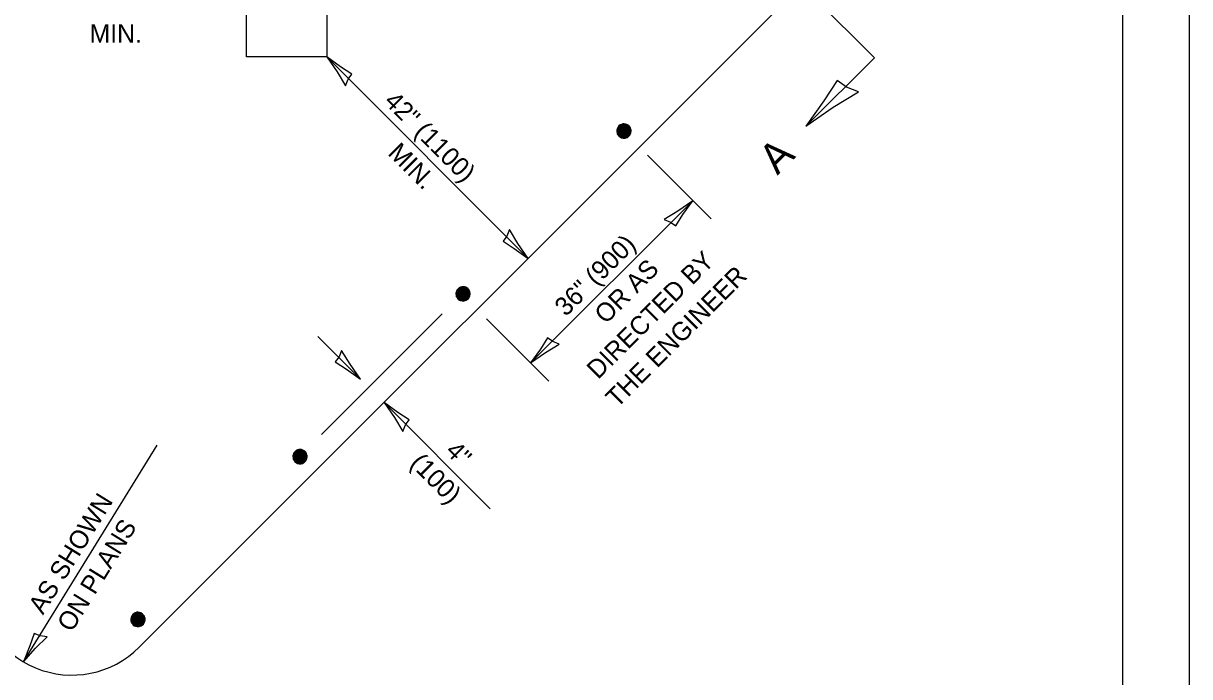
# Model space of a CAD drawing. Extents: x 99619 to 100299, y 99979 to 100419.
# Drawn here: x 100125.6 to 100299.1, y 100076.2 to 100173.4 of the extents above; entities that cross this region are included whole.
import ezdxf

# ---------------------------------------------------------------- set-up
doc = ezdxf.new("R2010")
doc.units = 0
for name, color, linetype in [('Design_PR_Back of Gutter or Curb line', 7, 'Continuous'), ('Design_PR_Roadway Dimensions', 7, 'Continuous'), ('Design_PR_Roadway Notes', 7, 'Continuous'), ('Level 43', 7, 'Continuous'), ('Sheets_50 Reference Boundary', 7, 'Continuous'), ('Sheets_General Details', 7, 'Continuous'), ('Sheets_Printer Plotting Border', 7, 'Continuous'), ('Stage_Construction Traffic Control', 7, 'Continuous')]:
    doc.layers.add(name, color=color, linetype=linetype)

msp = doc.modelspace()

# ---------------------------------------------------------------- linework, layer by layer
at = {"layer": 'Design_PR_Back of Gutter or Curb line'}
msp.add_line((100142.88, 100080.58), (100259.65, 100197.36), dxfattribs=at)
msp.add_lwpolyline([(100158.81, 100168.37), (100158.81, 100180.31), (100170.75, 100180.31), (100170.75, 100168.37)], close=True, dxfattribs=at)
msp.add_arc((100132.86, 100090.59), 14.16, 180, 315.0019, dxfattribs=at)
at = {"layer": 'Design_PR_Roadway Notes'}
for p, q in [((100252.18, 100168.25), (100241.36, 100179.07)), ((100241.99, 100158.06), (100252.18, 100168.25)), ((100125.65, 100078.41), (100145.54, 100110.65))]:
    msp.add_line(p, q, dxfattribs=at)
for points in [[(100249.81, 100163.17), (100248.04, 100163.89), (100246.64, 100164.88), (100244.66, 100161.85), (100241.99, 100158.06), (100246.07, 100160.88)], [(100129.17, 100082.12), (100128.13, 100082.27), (100127.27, 100082.62), (100126.59, 100080.76), (100125.65, 100078.41), (100127.46, 100080.43)]]:
    msp.add_lwpolyline(points, close=True, dxfattribs=at)
at = {"layer": 'Level 43'}
for p, q in [((100200.7, 100138.41), (100170.75, 100168.37)), ((100218.44, 100153.74), (100227.9, 100144.27)), ((100201.06, 100122.85), (100225.18, 100146.98)), ((100169.99, 100112.22), (100187.9, 100130.14)), ((100194.5, 100129.41), (100203.77, 100120.14)), ((100175.76, 100120.46), (100169.41, 100126.81)), ((100195.07, 100101.14), (100179.27, 100116.95))]:
    msp.add_line(p, q, dxfattribs=at)
for points in [[(100173.54, 100164.09), (100173.93, 100165.06), (100174.47, 100165.82), (100172.82, 100166.9), (100170.75, 100168.37), (100172.29, 100166.14)], [(100220.91, 100144.19), (100221.88, 100143.79), (100222.64, 100143.25), (100223.72, 100144.91), (100225.18, 100146.98), (100222.96, 100145.44)], [(100197.91, 100142.68), (100197.52, 100141.72), (100196.98, 100140.95), (100198.63, 100139.87), (100200.7, 100138.41), (100199.16, 100140.64)], [(100205.33, 100125.65), (100204.36, 100126.04), (100203.6, 100126.58), (100202.52, 100124.92), (100201.06, 100122.85), (100203.29, 100124.39)], [(100172.97, 100124.73), (100172.58, 100123.77), (100172.03, 100123), (100173.69, 100121.92), (100175.76, 100120.46), (100174.22, 100122.69)], [(100182.07, 100112.68), (100182.46, 100113.64), (100183, 100114.4), (100181.35, 100115.49), (100179.27, 100116.95), (100180.81, 100114.72)]]:
    msp.add_lwpolyline(points, close=True, dxfattribs=at)
at = {"layer": 'Sheets_50 Reference Boundary'}
msp.add_lwpolyline([(99659.06, 100409.33), (100289.06, 100409.33), (100289.06, 100009.33), (99659.06, 100009.33)], close=True, dxfattribs=at)
at = {"layer": 'Sheets_General Details'}
msp.add_line((100299.06, 99979.33), (100299.06, 100419.33), dxfattribs=at)
msp.add_lwpolyline([(99659.06, 100409.33), (100289.06, 100409.33), (100289.06, 99989.33), (99659.06, 99989.33)], close=True, dxfattribs=at)
at = {"layer": 'Sheets_Printer Plotting Border'}
msp.add_lwpolyline([(99619.06, 99979.33), (100299.06, 99979.33), (100299.06, 100419.33), (99619.06, 100419.33)], close=True, dxfattribs=at)
at = {"layer": 'Stage_Construction Traffic Control'}
for points in [[(100214.22, 100156.57), (100214.44, 100156.42), (100214.59, 100156.35), (100214.83, 100156.29), (100214.99, 100156.29), (100215.14, 100156.3), (100215.3, 100156.34), (100215.45, 100156.4), (100215.58, 100156.49), (100215.77, 100156.68), (100215.88, 100156.83), (100215.98, 100157.06), (100216.02, 100157.28), (100216.02, 100157.47), (100215.98, 100157.63), (100215.91, 100157.82), (100215.81, 100157.99), (100215.66, 100158.15), (100215.39, 100158.32), (100215.19, 100158.39), (100215, 100158.42), (100214.79, 100158.41), (100214.56, 100158.34), (100214.38, 100158.25), (100214.21, 100158.12), (100214.07, 100157.96), (100213.98, 100157.79), (100213.92, 100157.62), (100213.89, 100157.46), (100213.89, 100157.29), (100213.92, 100157.11), (100213.95, 100156.99), (100214.01, 100156.85), (100214.08, 100156.74), (100214.12, 100156.68), (100214.2, 100156.6), (100214.38, 100156.54), (100214.6, 100156.42), (100214.86, 100156.36), (100215.11, 100156.37), (100215.33, 100156.43), (100215.51, 100156.53), (100215.7, 100156.71), (100215.84, 100156.92), (100215.92, 100157.19), (100215.92, 100157.49), (100215.82, 100157.8), (100215.61, 100158.07), (100215.36, 100158.24), (100215.15, 100158.31), (100214.86, 100158.33), (100214.68, 100158.29), (100214.41, 100158.17), (100214.19, 100157.98), (100214.04, 100157.73), (100213.99, 100157.56), (100213.96, 100157.37), (100213.98, 100157.18), (100214.04, 100156.97), (100214.12, 100156.81), (100214.23, 100156.68), (100214.35, 100156.56), (100214.52, 100156.57), (100214.68, 100156.5), (100214.9, 100156.45), (100215.09, 100156.45), (100215.28, 100156.5), (100215.47, 100156.62), (100215.63, 100156.75), (100215.77, 100156.98), (100215.84, 100157.22), (100215.84, 100157.47), (100215.75, 100157.76), (100215.61, 100157.96), (100215.37, 100158.14), (100215.07, 100158.24), (100214.81, 100158.24), (100214.59, 100158.16), (100214.33, 100158), (100214.17, 100157.79), (100214.07, 100157.5), (100214.06, 100157.25), (100214.11, 100157.04), (100214.24, 100156.81), (100214.51, 100156.57), (100214.68, 100156.58), (100214.95, 100156.54), (100215.15, 100156.56), (100215.36, 100156.64), (100215.52, 100156.78), (100215.69, 100157.01), (100215.76, 100157.25), (100215.75, 100157.48), (100215.67, 100157.72), (100215.52, 100157.93), (100215.27, 100158.1), (100215.01, 100158.16), (100214.8, 100158.14), (100214.58, 100158.07), (100214.38, 100157.92), (100214.2, 100157.67)], [(100214.2, 100157.67), (100214.15, 100157.46), (100214.14, 100157.22), (100214.22, 100156.99), (100214.37, 100156.78), (100214.67, 100156.59), (100214.86, 100156.66), (100215.07, 100156.67), (100215.32, 100156.75), (100215.49, 100156.92), (100215.61, 100157.16), (100215.63, 100157.44), (100215.53, 100157.71), (100215.33, 100157.92), (100215.07, 100158.03), (100214.81, 100158.01), (100214.59, 100157.93), (100214.41, 100157.79), (100214.31, 100157.58), (100214.27, 100157.37), (100214.28, 100157.19), (100214.36, 100157.01), (100214.5, 100156.83), (100214.7, 100156.72), (100214.86, 100156.67), (100215.07, 100156.8), (100215.31, 100156.92), (100215.46, 100157.13), (100215.51, 100157.34), (100215.46, 100157.56), (100215.32, 100157.76), (100215.14, 100157.87), (100214.92, 100157.89), (100214.73, 100157.86), (100214.59, 100157.77), (100214.47, 100157.63), (100214.41, 100157.47), (100214.4, 100157.27), (100214.47, 100157.07), (100214.62, 100156.89), (100214.86, 100156.8), (100215.07, 100156.8), (100215.24, 100157.02), (100215.35, 100157.18), (100215.38, 100157.41), (100215.3, 100157.61), (100215.1, 100157.74), (100214.9, 100157.78), (100214.71, 100157.7), (100214.56, 100157.52), (100214.52, 100157.32), (100214.59, 100157.11), (100214.74, 100156.98), (100214.96, 100156.92), (100215.11, 100156.96), (100215.22, 100157.02), (100215.27, 100157.23), (100215.29, 100157.41), (100215.22, 100157.56), (100215.04, 100157.68), (100214.85, 100157.68), (100214.71, 100157.59), (100214.62, 100157.44), (100214.62, 100157.25), (100214.71, 100157.11), (100214.86, 100157.02), (100215.04, 100157.02), (100215.17, 100157.08), (100215.27, 100157.2), (100215.2, 100157.44), (100215.07, 100157.58), (100214.89, 100157.6), (100214.76, 100157.53), (100214.69, 100157.37), (100214.73, 100157.22), (100214.83, 100157.12), (100214.97, 100157.09), (100215.1, 100157.13), (100215.19, 100157.25), (100215.21, 100157.41), (100215.04, 100157.5), (100214.9, 100157.51), (100214.8, 100157.43), (100214.79, 100157.3), (100214.89, 100157.18), (100215.03, 100157.2), (100215.09, 100157.25), (100215.12, 100157.37), (100215.07, 100157.47), (100214.9, 100157.42), (100214.86, 100157.33), (100214.93, 100157.26), (100215, 100157.26), (100215.04, 100157.37), (100215.01, 100157.41), (100214.94, 100157.44)], [(100190.28, 100132.35), (100190.5, 100132.19), (100190.66, 100132.12), (100190.89, 100132.07), (100191.06, 100132.06), (100191.21, 100132.07), (100191.36, 100132.12), (100191.51, 100132.18), (100191.64, 100132.27), (100191.84, 100132.45), (100191.95, 100132.61), (100192.05, 100132.84), (100192.08, 100133.05), (100192.08, 100133.24), (100192.05, 100133.41), (100191.97, 100133.6), (100191.87, 100133.77), (100191.72, 100133.93), (100191.46, 100134.1), (100191.26, 100134.16), (100191.06, 100134.19), (100190.85, 100134.19), (100190.62, 100134.12), (100190.44, 100134.03), (100190.28, 100133.9), (100190.14, 100133.74), (100190.05, 100133.57), (100189.99, 100133.4), (100189.96, 100133.24), (100189.96, 100133.07), (100189.98, 100132.89), (100190.02, 100132.76), (100190.08, 100132.63), (100190.14, 100132.52), (100190.19, 100132.46), (100190.26, 100132.37), (100190.45, 100132.32), (100190.67, 100132.2), (100190.92, 100132.13), (100191.18, 100132.15), (100191.39, 100132.21), (100191.58, 100132.31), (100191.76, 100132.48), (100191.9, 100132.69), (100191.99, 100132.97), (100191.99, 100133.27), (100191.89, 100133.58), (100191.68, 100133.85), (100191.43, 100134.01), (100191.21, 100134.09), (100190.93, 100134.1), (100190.74, 100134.07), (100190.48, 100133.95), (100190.25, 100133.75), (100190.11, 100133.51), (100190.05, 100133.33), (100190.02, 100133.14), (100190.04, 100132.96), (100190.11, 100132.75), (100190.19, 100132.59), (100190.29, 100132.45), (100190.41, 100132.34), (100190.58, 100132.34), (100190.74, 100132.28), (100190.97, 100132.23), (100191.15, 100132.23), (100191.34, 100132.28), (100191.54, 100132.39), (100191.7, 100132.53), (100191.84, 100132.75), (100191.9, 100133), (100191.9, 100133.25), (100191.81, 100133.53), (100191.67, 100133.74), (100191.43, 100133.92), (100191.14, 100134.01), (100190.88, 100134.01), (100190.65, 100133.94), (100190.4, 100133.77), (100190.23, 100133.56), (100190.13, 100133.27), (100190.13, 100133.02), (100190.17, 100132.81), (100190.31, 100132.58), (100190.58, 100132.34), (100190.75, 100132.36), (100191.01, 100132.31), (100191.21, 100132.33), (100191.42, 100132.42), (100191.58, 100132.55), (100191.75, 100132.78), (100191.82, 100133.03), (100191.81, 100133.26), (100191.73, 100133.5), (100191.58, 100133.71), (100191.34, 100133.87), (100191.08, 100133.93), (100190.86, 100133.92), (100190.65, 100133.84), (100190.44, 100133.69), (100190.27, 100133.45)], [(100190.27, 100133.45), (100190.22, 100133.23), (100190.2, 100133), (100190.29, 100132.76), (100190.43, 100132.56), (100190.74, 100132.36), (100190.93, 100132.44), (100191.14, 100132.45), (100191.39, 100132.53), (100191.56, 100132.69), (100191.68, 100132.94), (100191.7, 100133.21), (100191.6, 100133.49), (100191.39, 100133.69), (100191.14, 100133.8), (100190.88, 100133.78), (100190.65, 100133.71), (100190.48, 100133.57), (100190.37, 100133.35), (100190.34, 100133.15), (100190.34, 100132.97), (100190.43, 100132.78), (100190.56, 100132.61), (100190.77, 100132.49), (100190.93, 100132.45), (100191.13, 100132.58), (100191.38, 100132.69), (100191.52, 100132.9), (100191.57, 100133.11), (100191.52, 100133.33), (100191.39, 100133.54), (100191.21, 100133.65), (100190.98, 100133.67), (100190.8, 100133.63), (100190.65, 100133.54), (100190.54, 100133.41), (100190.47, 100133.24), (100190.46, 100133.05), (100190.53, 100132.84), (100190.69, 100132.67), (100190.93, 100132.57), (100191.13, 100132.58), (100191.3, 100132.8), (100191.42, 100132.96), (100191.45, 100133.19), (100191.36, 100133.38), (100191.17, 100133.52), (100190.97, 100133.56), (100190.78, 100133.48), (100190.62, 100133.29), (100190.59, 100133.09), (100190.65, 100132.88), (100190.81, 100132.75), (100191.03, 100132.69), (100191.18, 100132.74), (100191.28, 100132.79), (100191.34, 100133.01), (100191.36, 100133.19), (100191.28, 100133.33), (100191.1, 100133.46), (100190.92, 100133.46), (100190.78, 100133.36), (100190.69, 100133.21), (100190.68, 100133.03), (100190.77, 100132.88), (100190.93, 100132.79), (100191.11, 100132.79), (100191.24, 100132.86), (100191.33, 100132.97), (100191.27, 100133.21), (100191.13, 100133.36), (100190.96, 100133.38), (100190.83, 100133.31), (100190.76, 100133.15), (100190.79, 100133), (100190.89, 100132.9), (100191.04, 100132.87), (100191.16, 100132.9), (100191.26, 100133.03), (100191.28, 100133.18), (100191.1, 100133.27), (100190.97, 100133.29), (100190.87, 100133.21), (100190.85, 100133.08), (100190.96, 100132.96), (100191.09, 100132.97), (100191.16, 100133.03), (100191.19, 100133.15), (100191.13, 100133.25), (100190.97, 100133.2), (100190.93, 100133.11), (100191, 100133.04), (100191.07, 100133.04), (100191.1, 100133.14), (100191.07, 100133.18), (100191.01, 100133.21)], [(100166.05, 100108.15), (100166.27, 100107.99), (100166.42, 100107.92), (100166.66, 100107.87), (100166.82, 100107.86), (100166.97, 100107.87), (100167.13, 100107.92), (100167.28, 100107.98), (100167.41, 100108.07), (100167.6, 100108.25), (100167.71, 100108.41), (100167.81, 100108.64), (100167.85, 100108.85), (100167.85, 100109.04), (100167.81, 100109.21), (100167.74, 100109.4), (100167.64, 100109.57), (100167.49, 100109.73), (100167.22, 100109.9), (100167.02, 100109.96), (100166.83, 100109.99), (100166.62, 100109.99), (100166.39, 100109.92), (100166.21, 100109.83), (100166.04, 100109.7), (100165.9, 100109.54), (100165.81, 100109.37), (100165.75, 100109.2), (100165.72, 100109.04), (100165.72, 100108.87), (100165.75, 100108.69), (100165.78, 100108.56), (100165.84, 100108.43), (100165.91, 100108.32), (100165.95, 100108.26), (100166.03, 100108.17), (100166.21, 100108.12), (100166.43, 100108), (100166.69, 100107.93), (100166.94, 100107.95), (100167.16, 100108.01), (100167.34, 100108.11), (100167.53, 100108.28), (100167.67, 100108.49), (100167.75, 100108.77), (100167.75, 100109.07), (100167.65, 100109.38), (100167.44, 100109.65), (100167.19, 100109.81), (100166.98, 100109.89), (100166.69, 100109.9), (100166.51, 100109.87), (100166.24, 100109.75), (100166.02, 100109.55), (100165.87, 100109.31), (100165.82, 100109.13), (100165.79, 100108.94), (100165.81, 100108.76), (100165.87, 100108.55), (100165.95, 100108.39), (100166.06, 100108.25), (100166.18, 100108.14), (100166.35, 100108.14), (100166.51, 100108.08), (100166.73, 100108.03), (100166.92, 100108.03), (100167.11, 100108.08), (100167.3, 100108.19), (100167.46, 100108.33), (100167.6, 100108.55), (100167.67, 100108.8), (100167.67, 100109.05), (100167.58, 100109.33), (100167.44, 100109.54), (100167.2, 100109.72), (100166.9, 100109.81), (100166.64, 100109.81), (100166.42, 100109.74), (100166.16, 100109.57), (100166, 100109.36), (100165.9, 100109.07), (100165.89, 100108.82), (100165.94, 100108.61), (100166.07, 100108.38), (100166.34, 100108.14), (100166.51, 100108.16), (100166.78, 100108.11), (100166.98, 100108.13), (100167.19, 100108.22), (100167.35, 100108.35), (100167.52, 100108.58), (100167.59, 100108.83), (100167.58, 100109.06), (100167.5, 100109.3), (100167.35, 100109.51), (100167.1, 100109.67), (100166.84, 100109.73), (100166.63, 100109.72), (100166.41, 100109.64), (100166.21, 100109.49), (100166.03, 100109.25)], [(100166.03, 100109.25), (100165.98, 100109.03), (100165.97, 100108.8), (100166.05, 100108.56), (100166.2, 100108.36), (100166.5, 100108.16), (100166.69, 100108.24), (100166.9, 100108.25), (100167.15, 100108.33), (100167.32, 100108.49), (100167.44, 100108.74), (100167.46, 100109.01), (100167.36, 100109.29), (100167.16, 100109.49), (100166.9, 100109.6), (100166.64, 100109.58), (100166.42, 100109.51), (100166.24, 100109.37), (100166.14, 100109.15), (100166.1, 100108.95), (100166.11, 100108.77), (100166.19, 100108.58), (100166.33, 100108.41), (100166.53, 100108.29), (100166.69, 100108.25), (100166.9, 100108.38), (100167.14, 100108.49), (100167.29, 100108.7), (100167.34, 100108.91), (100167.29, 100109.13), (100167.15, 100109.34), (100166.97, 100109.45), (100166.75, 100109.47), (100166.56, 100109.43), (100166.42, 100109.34), (100166.3, 100109.21), (100166.24, 100109.04), (100166.23, 100108.85), (100166.3, 100108.64), (100166.45, 100108.47), (100166.69, 100108.37), (100166.9, 100108.38), (100167.07, 100108.6), (100167.18, 100108.76), (100167.21, 100108.99), (100167.13, 100109.18), (100166.93, 100109.32), (100166.73, 100109.36), (100166.54, 100109.28), (100166.39, 100109.09), (100166.35, 100108.89), (100166.42, 100108.68), (100166.57, 100108.55), (100166.79, 100108.49), (100166.94, 100108.54), (100167.05, 100108.59), (100167.1, 100108.81), (100167.12, 100108.99), (100167.05, 100109.13), (100166.87, 100109.26), (100166.68, 100109.26), (100166.54, 100109.16), (100166.45, 100109.01), (100166.45, 100108.83), (100166.54, 100108.68), (100166.69, 100108.59), (100166.87, 100108.59), (100167, 100108.66), (100167.1, 100108.77), (100167.03, 100109.01), (100166.9, 100109.16), (100166.72, 100109.18), (100166.59, 100109.11), (100166.52, 100108.95), (100166.56, 100108.8), (100166.66, 100108.7), (100166.8, 100108.67), (100166.93, 100108.7), (100167.02, 100108.83), (100167.04, 100108.98), (100166.87, 100109.07), (100166.73, 100109.09), (100166.63, 100109.01), (100166.62, 100108.88), (100166.72, 100108.76), (100166.86, 100108.77), (100166.92, 100108.83), (100166.95, 100108.95), (100166.9, 100109.05), (100166.73, 100109), (100166.69, 100108.91), (100166.76, 100108.84), (100166.83, 100108.84), (100166.87, 100108.94), (100166.84, 100108.98), (100166.77, 100109.01)], [(100141.94, 100083.93), (100142.17, 100083.78), (100142.32, 100083.7), (100142.56, 100083.65), (100142.72, 100083.64), (100142.87, 100083.66), (100143.02, 100083.7), (100143.17, 100083.76), (100143.31, 100083.85), (100143.5, 100084.03), (100143.61, 100084.19), (100143.71, 100084.42), (100143.74, 100084.63), (100143.74, 100084.83), (100143.71, 100084.99), (100143.64, 100085.18), (100143.53, 100085.35), (100143.38, 100085.51), (100143.12, 100085.68), (100142.92, 100085.74), (100142.72, 100085.77), (100142.51, 100085.77), (100142.29, 100085.7), (100142.11, 100085.61), (100141.94, 100085.48), (100141.8, 100085.32), (100141.71, 100085.15), (100141.65, 100084.98), (100141.62, 100084.82), (100141.62, 100084.65), (100141.64, 100084.47), (100141.68, 100084.35), (100141.74, 100084.21), (100141.81, 100084.1), (100141.85, 100084.04), (100141.93, 100083.96), (100142.11, 100083.9), (100142.33, 100083.78), (100142.59, 100083.72), (100142.84, 100083.73), (100143.05, 100083.79), (100143.24, 100083.89), (100143.43, 100084.06), (100143.56, 100084.27), (100143.65, 100084.55), (100143.65, 100084.85), (100143.55, 100085.16), (100143.34, 100085.43), (100143.09, 100085.59), (100142.87, 100085.67), (100142.59, 100085.68), (100142.41, 100085.65), (100142.14, 100085.53), (100141.91, 100085.34), (100141.77, 100085.09), (100141.72, 100084.92), (100141.69, 100084.72), (100141.7, 100084.54), (100141.77, 100084.33), (100141.85, 100084.17), (100141.96, 100084.03), (100142.08, 100083.92), (100142.24, 100083.93), (100142.41, 100083.86), (100142.63, 100083.81), (100142.81, 100083.81), (100143.01, 100083.86), (100143.2, 100083.97), (100143.36, 100084.11), (100143.5, 100084.33), (100143.56, 100084.58), (100143.56, 100084.83), (100143.47, 100085.11), (100143.34, 100085.32), (100143.1, 100085.5), (100142.8, 100085.59), (100142.54, 100085.59), (100142.32, 100085.52), (100142.06, 100085.35), (100141.9, 100085.14), (100141.79, 100084.86), (100141.79, 100084.6), (100141.84, 100084.39), (100141.97, 100084.17), (100142.24, 100083.93), (100142.41, 100083.94), (100142.68, 100083.9), (100142.87, 100083.91), (100143.08, 100084), (100143.25, 100084.14), (100143.41, 100084.36), (100143.49, 100084.61), (100143.47, 100084.84), (100143.4, 100085.08), (100143.25, 100085.29), (100143, 100085.46), (100142.74, 100085.52), (100142.53, 100085.5), (100142.31, 100085.43), (100142.11, 100085.28), (100141.93, 100085.03)], [(100141.93, 100085.03), (100141.88, 100084.81), (100141.87, 100084.58), (100141.95, 100084.35), (100142.09, 100084.14), (100142.4, 100083.94), (100142.59, 100084.02), (100142.8, 100084.03), (100143.05, 100084.11), (100143.22, 100084.27), (100143.34, 100084.52), (100143.36, 100084.8), (100143.26, 100085.07), (100143.05, 100085.28), (100142.8, 100085.38), (100142.54, 100085.37), (100142.32, 100085.29), (100142.14, 100085.15), (100142.03, 100084.93), (100142, 100084.73), (100142, 100084.55), (100142.09, 100084.36), (100142.23, 100084.19), (100142.43, 100084.08), (100142.59, 100084.03), (100142.8, 100084.16), (100143.04, 100084.27), (100143.19, 100084.48), (100143.23, 100084.69), (100143.19, 100084.92), (100143.05, 100085.12), (100142.87, 100085.23), (100142.65, 100085.25), (100142.46, 100085.22), (100142.32, 100085.13), (100142.2, 100084.99), (100142.14, 100084.83), (100142.12, 100084.63), (100142.2, 100084.42), (100142.35, 100084.25), (100142.59, 100084.15), (100142.8, 100084.16), (100142.96, 100084.38), (100143.08, 100084.54), (100143.11, 100084.77), (100143.02, 100084.96), (100142.83, 100085.1), (100142.63, 100085.14), (100142.44, 100085.06), (100142.29, 100084.87), (100142.25, 100084.68), (100142.32, 100084.47), (100142.47, 100084.33), (100142.69, 100084.27), (100142.84, 100084.32), (100142.95, 100084.38), (100143, 100084.59), (100143.02, 100084.77), (100142.95, 100084.92), (100142.77, 100085.04), (100142.58, 100085.04), (100142.44, 100084.95), (100142.35, 100084.8), (100142.35, 100084.61), (100142.44, 100084.47), (100142.59, 100084.38), (100142.77, 100084.38), (100142.9, 100084.44), (100142.99, 100084.56), (100142.93, 100084.8), (100142.8, 100084.94), (100142.62, 100084.96), (100142.49, 100084.89), (100142.42, 100084.73), (100142.45, 100084.58), (100142.56, 100084.48), (100142.7, 100084.45), (100142.83, 100084.48), (100142.92, 100084.61), (100142.94, 100084.77), (100142.77, 100084.86), (100142.63, 100084.87), (100142.53, 100084.79), (100142.51, 100084.66), (100142.62, 100084.54), (100142.75, 100084.56), (100142.82, 100084.61), (100142.85, 100084.73), (100142.8, 100084.83), (100142.63, 100084.78), (100142.59, 100084.69), (100142.66, 100084.62), (100142.73, 100084.62), (100142.77, 100084.72), (100142.74, 100084.77), (100142.67, 100084.8)]]:
    msp.add_lwpolyline(points, dxfattribs=at)

# ---------------------------------------------------------------- texts
at = {"layer": 'Design_PR_Roadway Dimensions'}
msp.add_text('MIN.', height=2.75, dxfattribs=at).set_placement((100135.5, 100170.47))
for s, rotation, p in [('42" (1100)', 315, (100179.12, 100161.58)), ('MIN.', 315, (100179.71, 100153.93)), ('36" (900)', 45, (100206.31, 100129.65)), ('DIRECTED BY', 45, (100211.09, 100120.3)), ('OR AS', 45, (100212.24, 100128.51)), ('THE ENGINEER', 45, (100213.93, 100116.07)), ('4"', 314.991, (100188.24, 100109.58)), ('(100)', 314.991, (100182.99, 100107.75))]:
    msp.add_text(s, height=2.75, rotation=rotation, dxfattribs=at).set_placement(p)
at = {"layer": 'Design_PR_Roadway Notes'}
for s, height, rotation, p in [('A', 4.5, 45.0231, (100237.77, 100150.68)), ('AS SHOWN', 2.75, 58.3296, (100128.57, 100085.29)), ('ON PLANS', 2.75, 58.3296, (100132.83, 100082.67))]:
    msp.add_text(s, height=height, rotation=rotation, dxfattribs=at).set_placement(p)

doc.saveas('drawing.dxf')
